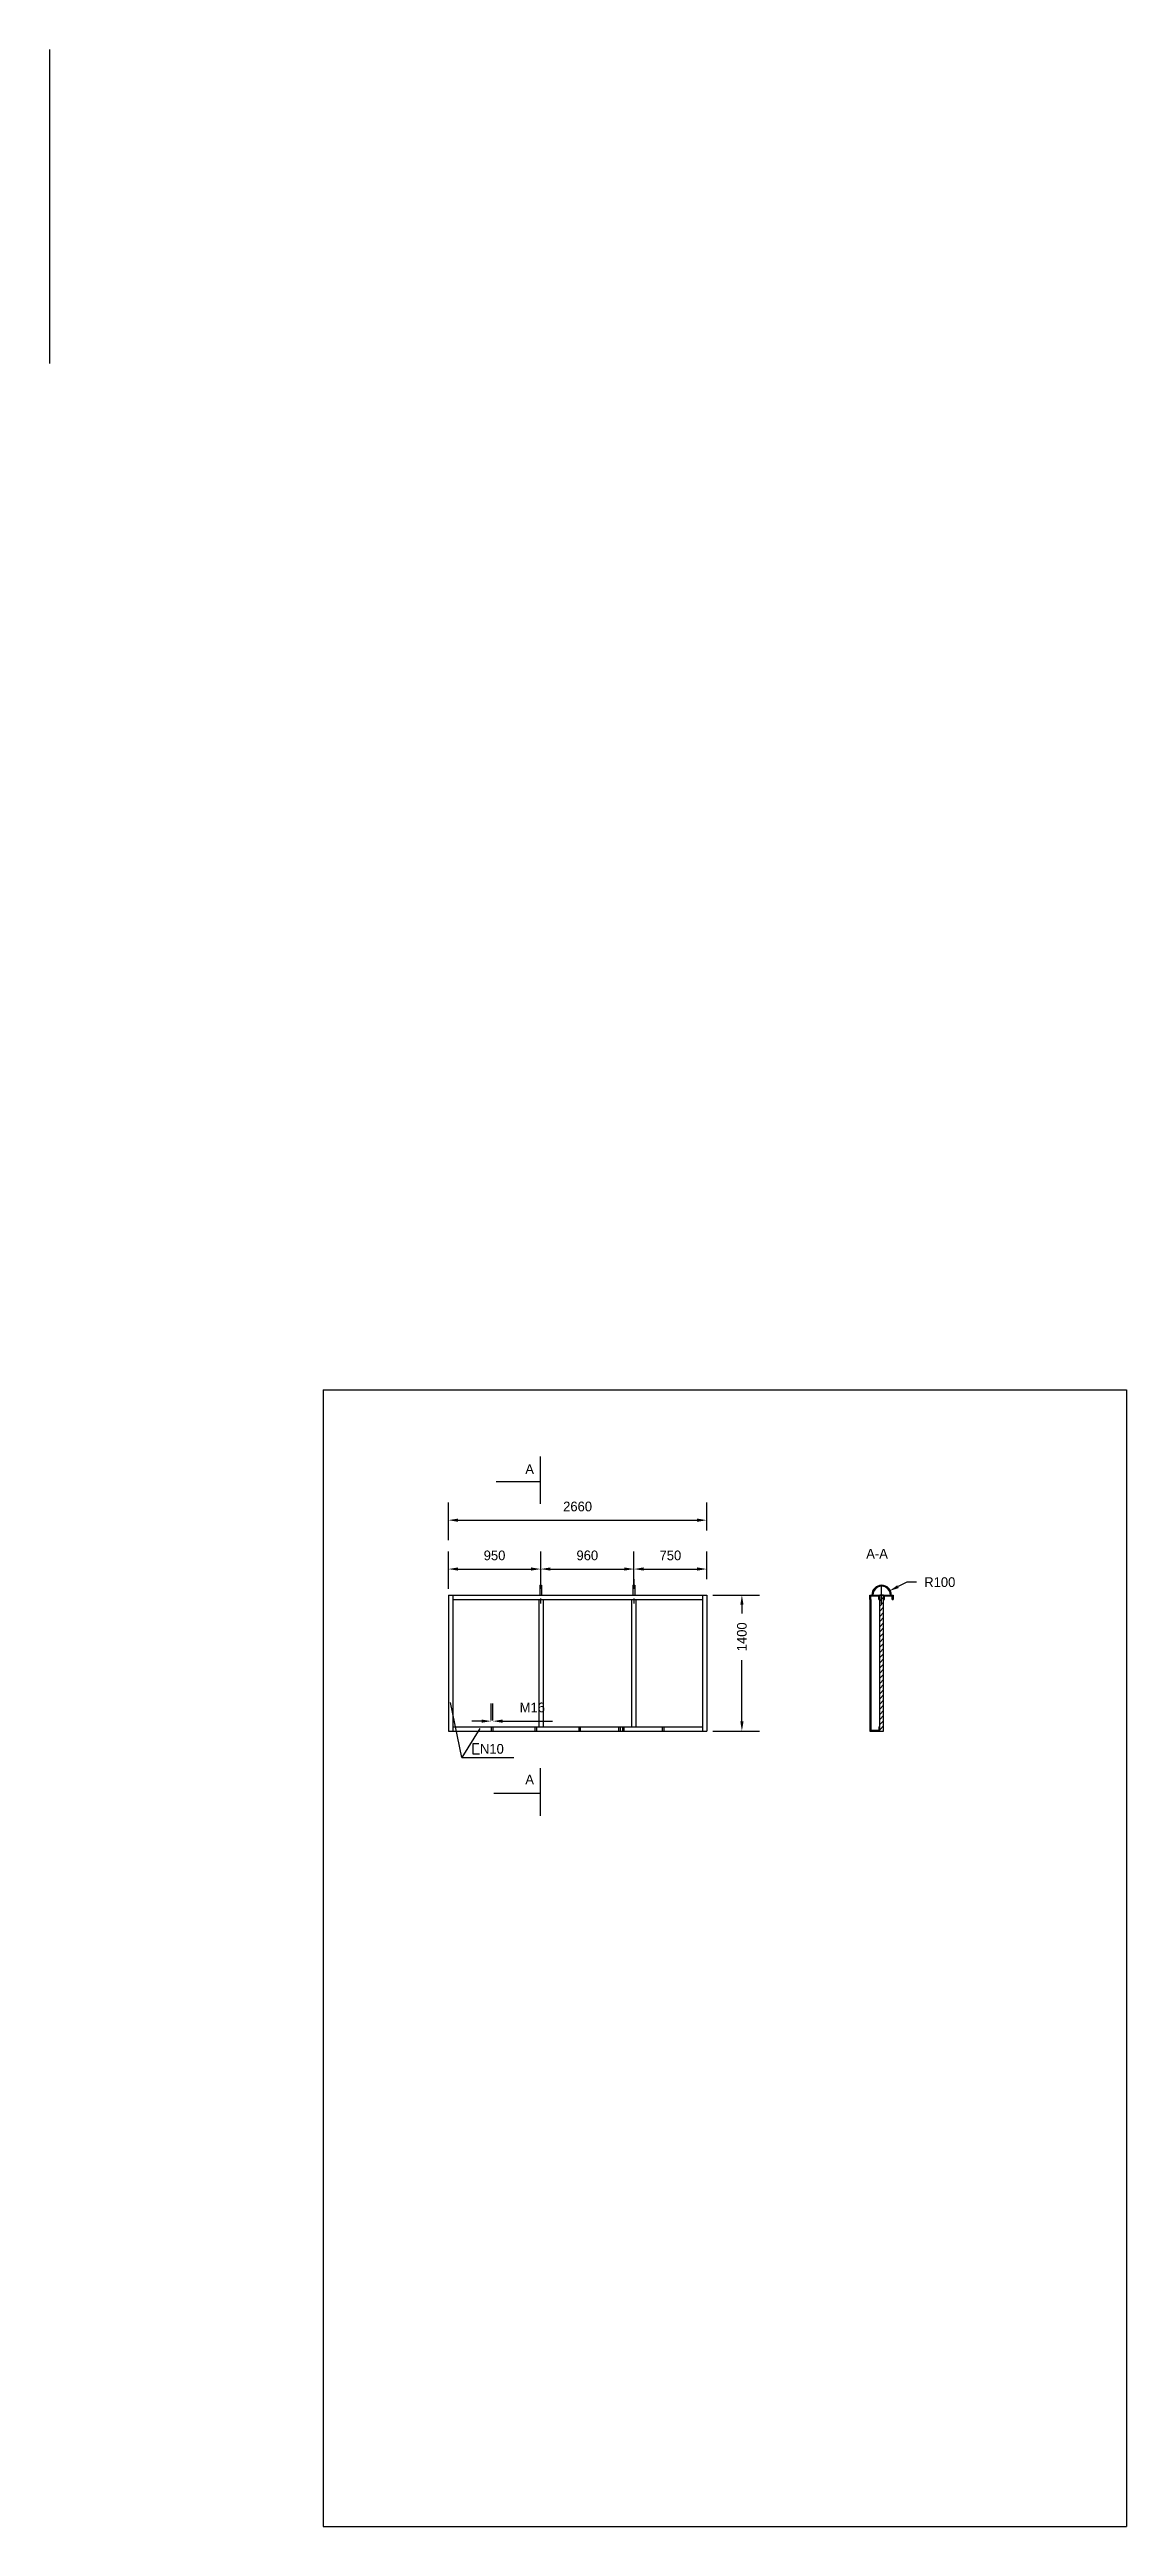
# Model space of a CAD drawing. Header units: inches. Extents: x 2.1 to 13.2, y -3.2 to 22.3.
import ezdxf

# ---------------------------------------------------------------- set-up
doc = ezdxf.new("R2010")
doc.units = ezdxf.units.IN
doc.header["$MEASUREMENT"] = 0
doc.linetypes.add('ACAD_ISO03W100', pattern=[30, 12, -18])
doc.dimstyles.get("Standard").update_dxf_attribs({"dimtxt": 0.18, "dimasz": 0.18, "dimexe": 0.18, "dimexo": 0.0625, "dimgap": 0.09, "dimtad": 0, "dimtih": 1, "dimtoh": 1, "dimdec": 4, "dimzin": 0, "dimdsep": 46, "dimtxsty": 'Standard', "dimcen": 0.09, "dimadec": 0, "dimazin": 0, "dimtfac": 1, "dimtdec": 4, "dimtofl": 0, "dimtmove": 0, "dimatfit": 3, "dimfxl": 0, "dimtolj": 1, "dimtzin": 0, "dimarcsym": 0})

# ---------------------------------------------------------------- blocks, each defined once
blk = doc.blocks.new('*D1')
at = {"color": 0, "lineweight": -2}
for p, q in [((6.203, 6.417), (6.203, 6.801)), ((7.153, 6.517), (7.153, 6.801)), ((6.303, 6.621), (7.053, 6.621))]:
    blk.add_line(p, q, dxfattribs=at)
at = {"color": 0}
for points in [[(6.303, 6.638), (6.303, 6.605), (6.203, 6.621)], [(7.053, 6.638), (7.053, 6.605), (7.153, 6.621)]]:
    blk.add_solid(points, dxfattribs=at)
at = {"layer": 'Defpoints', "color": 0}
for p in [(7.153, 6.621), (7.153, 6.454), (6.203, 6.354)]:
    blk.add_point(p, dxfattribs=at)
at = {"color": 0, "insert": (6.678, 6.761), "char_height": 0.1, "attachment_point": 5}
blk.add_mtext('\\A1;950', dxfattribs=at)
blk = doc.blocks.new('*D2')
at = {"color": 0, "lineweight": -2}
for p, q in [((7.153, 6.417), (7.153, 6.801)), ((8.113, 6.517), (8.113, 6.801)), ((7.253, 6.621), (8.013, 6.621))]:
    blk.add_line(p, q, dxfattribs=at)
at = {"color": 0}
for points in [[(7.253, 6.638), (7.253, 6.605), (7.153, 6.621)], [(8.013, 6.638), (8.013, 6.605), (8.113, 6.621)]]:
    blk.add_solid(points, dxfattribs=at)
at = {"layer": 'Defpoints', "color": 0}
for p in [(8.113, 6.621), (8.113, 6.454), (7.153, 6.354)]:
    blk.add_point(p, dxfattribs=at)
at = {"color": 0, "insert": (7.633, 6.761), "char_height": 0.1, "attachment_point": 5}
blk.add_mtext('\\A1;960', dxfattribs=at)
blk = doc.blocks.new('*D3')
at = {"color": 0, "lineweight": -2}
for p, q in [((8.113, 6.417), (8.113, 6.801)), ((8.863, 6.517), (8.863, 6.801)), ((8.213, 6.621), (8.763, 6.621))]:
    blk.add_line(p, q, dxfattribs=at)
at = {"color": 0}
for points in [[(8.213, 6.638), (8.213, 6.605), (8.113, 6.621)], [(8.763, 6.638), (8.763, 6.605), (8.863, 6.621)]]:
    blk.add_solid(points, dxfattribs=at)
at = {"layer": 'Defpoints', "color": 0}
for p in [(8.863, 6.621), (8.863, 6.454), (8.113, 6.354)]:
    blk.add_point(p, dxfattribs=at)
at = {"color": 0, "insert": (8.488, 6.761), "char_height": 0.1, "attachment_point": 5}
blk.add_mtext('\\A1;750', dxfattribs=at)
blk = doc.blocks.new('*D4')
at = {"color": 0, "lineweight": -2}
for p, q in [((6.203, 6.919), (6.203, 7.304)), ((8.863, 7.019), (8.863, 7.304)), ((6.303, 7.124), (8.763, 7.124))]:
    blk.add_line(p, q, dxfattribs=at)
at = {"color": 0}
for points in [[(6.303, 7.14), (6.303, 7.107), (6.203, 7.124)], [(8.763, 7.14), (8.763, 7.107), (8.863, 7.124)]]:
    blk.add_solid(points, dxfattribs=at)
at = {"layer": 'Defpoints', "color": 0}
for p in [(8.863, 7.124), (8.863, 6.956), (6.203, 6.856)]:
    blk.add_point(p, dxfattribs=at)
at = {"color": 0, "insert": (7.533, 7.264), "char_height": 0.1, "attachment_point": 5}
blk.add_mtext('\\A1;2660', dxfattribs=at)
blk = doc.blocks.new('*D5')
at = {"color": 0, "lineweight": -2}
for p, q in [((8.925, 6.354), (9.404, 6.354)), ((9.224, 6.254), (9.224, 6.164)), ((9.224, 5.054), (9.224, 5.684)), ((8.925, 4.954), (9.404, 4.954))]:
    blk.add_line(p, q, dxfattribs=at)
at = {"color": 0}
for points in [[(9.208, 6.254), (9.241, 6.254), (9.224, 6.354)], [(9.208, 5.054), (9.241, 5.054), (9.224, 4.954)]]:
    blk.add_solid(points, dxfattribs=at)
at = {"layer": 'Defpoints', "color": 0}
for p in [(8.863, 6.354), (8.863, 4.954), (9.224, 4.954)]:
    blk.add_point(p, dxfattribs=at)
at = {"color": 0, "insert": (9.224, 5.924), "char_height": 0.1, "attachment_point": 5, "rotation": 90}
blk.add_mtext('\\A1;1400', dxfattribs=at)
blk = doc.blocks.new('*D6')
at = {"color": 0, "lineweight": -2}
for p, q in [((10.662, 6.264), (10.662, 6.444)), ((10.921, 6.486), (10.831, 6.44)), ((11.021, 6.486), (10.921, 6.486)), ((10.572, 6.354), (10.752, 6.354))]:
    blk.add_line(p, q, dxfattribs=at)
at = {"color": 0}
blk.add_solid([(10.824, 6.455), (10.839, 6.426), (10.742, 6.395)], dxfattribs=at)
at = {"layer": 'Defpoints', "color": 0}
for p in [(10.742, 6.395), (10.662, 6.354)]:
    blk.add_point(p, dxfattribs=at)
at = {"color": 0, "insert": (11.261, 6.486), "char_height": 0.1, "attachment_point": 5}
blk.add_mtext('\\A1;R100', dxfattribs=at)
blk = doc.blocks.new('*D7')
at = {"color": 0, "lineweight": -2}
for p, q in [((6.644, 5.062), (6.644, 5.237)), ((6.66, 5.062), (6.66, 5.237)), ((6.544, 5.057), (6.444, 5.057)), ((6.76, 5.057), (7.274, 5.057))]:
    blk.add_line(p, q, dxfattribs=at)
at = {"color": 0}
for points in [[(6.544, 5.073), (6.544, 5.04), (6.644, 5.057)], [(6.76, 5.073), (6.76, 5.04), (6.66, 5.057)]]:
    blk.add_solid(points, dxfattribs=at)
at = {"layer": 'Defpoints', "color": 0}
for p in [(6.644, 4.999), (6.66, 5.057), (6.66, 4.999)]:
    blk.add_point(p, dxfattribs=at)
at = {"color": 0, "insert": (7.067, 5.197), "char_height": 0.1, "attachment_point": 5}
blk.add_mtext('\\A1;M16', dxfattribs=at)

msp = doc.modelspace()

# ---------------------------------------------------------------- hatches: boundary and pattern name
h = msp.add_hatch()
h.set_pattern_fill('ANSI31', color=256, scale=0.3, style=0)
h.paths.add_polyline_path([(10.68221, 6.3541), (10.64221, 6.3541), (10.64221, 4.9541), (10.68221, 4.9541)])

# ---------------------------------------------------------------- linework, layer by layer
for p, q in [((2.09709, 22.25003), (2.09709, 19.01944)), ((4.9129, 8.46366), (13.1829, 8.46366)), ((4.9129, 8.46366), (4.9129, -3.22634)), ((13.1829, 8.46366), (13.1829, -3.22634)), ((7.1525, 7.29095), (7.1525, 7.78043)), ((6.69564, 7.52079), (7.1525, 7.52079)), ((7.1425, 6.4541), (7.1425, 6.3541)), ((7.1425, 6.4541), (7.1625, 6.4541)), ((7.1625, 6.4541), (7.1625, 6.3541)), ((8.1025, 6.4541), (8.1225, 6.4541)), ((8.1025, 6.4541), (8.1025, 6.3541)), ((8.1225, 6.4541), (8.1225, 6.3541)), ((6.2025, 6.3541), (6.2025, 4.9541)), ((6.2025, 6.3541), (8.8625, 6.3541)), ((6.2475, 6.3541), (6.2475, 4.9541)), ((6.2475, 6.3091), (8.8175, 6.3091)), ((7.13382, 6.3091), (7.13382, 4.9991)), ((7.17882, 6.3091), (7.17882, 4.9991)), ((8.08764, 6.3091), (8.08764, 4.9991)), ((8.13264, 6.3091), (8.13264, 4.9991)), ((8.8175, 6.3541), (8.8175, 4.9541)), ((8.8625, 6.3541), (8.8625, 4.9541)), ((10.54221, 6.3541), (10.64221, 6.3541)), ((10.54221, 6.3091), (10.54221, 6.3541)), ((10.54221, 6.3091), (10.55221, 6.3091)), ((10.54221, 6.3091), (10.54221, 4.9991)), ((10.55212, 6.30778), (10.55212, 4.99778)), ((10.55221, 6.3091), (10.55221, 6.3441)), ((10.55221, 6.3441), (10.63221, 6.3441)), ((10.63221, 6.3091), (10.63221, 6.3441)), ((10.63221, 6.3091), (10.64221, 6.3091)), ((10.64221, 4.9541), (10.64221, 6.3541)), ((10.68221, 6.3541), (10.64221, 6.3541)), ((10.68221, 4.9541), (10.68221, 6.3541)), ((10.68221, 6.3541), (10.78221, 6.3541)), ((10.68221, 6.3091), (10.68221, 6.3541)), ((10.68221, 6.3091), (10.69221, 6.3091)), ((10.69221, 6.3441), (10.77221, 6.3441)), ((10.69221, 6.3091), (10.69221, 6.3441)), ((10.77221, 6.3091), (10.77221, 6.3441)), ((10.77221, 6.3091), (10.78221, 6.3091)), ((10.78221, 6.3541), (10.78221, 6.3091)), ((10.78221, 6.3091), (10.78221, 6.3091)), ((6.34127, 4.68282), (6.22301, 5.2483)), ((6.2025, 4.9541), (8.8625, 4.9541)), ((6.2475, 4.9991), (8.8175, 4.9991)), ((6.52758, 4.98106), (6.34127, 4.68282)), ((6.64437, 4.9991), (6.64437, 4.9541)), ((6.66037, 4.9991), (6.66037, 4.9541)), ((7.09437, 4.9991), (7.09437, 4.9541)), ((7.11037, 4.9991), (7.11037, 4.9541)), ((7.54437, 4.9991), (7.54437, 4.9541)), ((7.56037, 4.9991), (7.56037, 4.9541)), ((7.95437, 4.9991), (7.95437, 4.9541)), ((7.97037, 4.9991), (7.97037, 4.9541)), ((7.99437, 4.9991), (7.99437, 4.9541)), ((8.01037, 4.9991), (8.01037, 4.9541)), ((8.40437, 4.9991), (8.40437, 4.9541)), ((8.42037, 4.9991), (8.42037, 4.9541)), ((10.54221, 4.9991), (10.54221, 4.9541)), ((10.54221, 4.9991), (10.55221, 4.9991)), ((10.54221, 4.9541), (10.64221, 4.9541)), ((10.55221, 4.9991), (10.55221, 4.9641)), ((10.55221, 4.9641), (10.63221, 4.9641)), ((10.63221, 4.9991), (10.63221, 4.9641)), ((10.63221, 4.9991), (10.64221, 4.9991)), ((10.64221, 4.9541), (10.68221, 4.9541)), ((6.34127, 4.68282), (6.87534, 4.68282)), ((6.518, 4.82328), (6.4547, 4.82328)), ((6.4547, 4.82328), (6.4547, 4.72131)), ((6.4547, 4.72131), (6.52209, 4.72131)), ((7.1525, 4.08451), (7.1525, 4.57399)), ((6.66965, 4.31436), (7.1525, 4.31436)), ((4.9129, -3.22634), (13.1829, -3.22634))]:
    msp.add_line(p, q)
at = {"linetype": 'ACAD_ISO03W100', "ltscale": 0.003}
for p, q in [((7.1525, 6.51742), (7.1525, 6.26741)), ((8.1125, 6.51742), (8.1125, 6.26741))]:
    msp.add_line(p, q, dxfattribs=at)
for radius in [0.1, 0.09]:
    msp.add_arc((10.66221, 6.3541), radius, 0, 180)

# ---------------------------------------------------------------- texts
for s, p in [('A', (6.99459, 7.59868)), ('A-A', (10.50398, 6.72892)), ('  N10', (6.45392, 4.72177)), ('A', (6.99459, 4.40714))]:
    msp.add_text(s, height=0.1).set_placement(p)

# ---------------------------------------------------------------- dimensions: what is measured, and where the dimension line sits
for base, p1, p2, text, picture, middle in [((8.8625, 7.12367), (6.2025, 6.8563), (8.8625, 6.9563), '2660', '*D4', (7.5325, 7.26367)), ((7.1525, 6.62147), (6.2025, 6.3541), (7.1525, 6.4541), '950', '*D1', (6.6775, 6.76147)), ((8.1125, 6.62147), (7.1525, 6.3541), (8.1125, 6.4541), '960', '*D2', (7.6325, 6.76147)), ((8.8625, 6.62147), (8.1125, 6.3541), (8.8625, 6.4541), '750', '*D3', (8.4875, 6.76147)), ((6.66037, 5.05671), (6.64437, 4.9991), (6.66037, 4.9991), 'M16', '*D7', (7.06704, 5.19671))]:
    dim = msp.add_linear_dim(base=base, p1=p1, p2=p2, text=text, dimstyle='Standard', override={"dimtxt": 0.1, "dimasz": 0.1, "dimtad": 1})
    dim.commit()
    dim.dimension.update_dxf_attribs({"geometry": picture, "text_midpoint": middle})
dim = msp.add_radius_dim(center=(10.66221, 6.3541), mpoint=(10.74237, 6.39501), text='R100', dimstyle='Standard', override={"dimtxt": 0.1, "dimasz": 0.1})
dim.commit()
dim.dimension.update_dxf_attribs({"geometry": '*D6', "text_midpoint": (11.26051, 6.48593)})
dim = msp.add_linear_dim(base=(9.22449, 4.9541), p1=(8.8625, 6.3541), p2=(8.8625, 4.9541), angle=90, text='1400', dimstyle='Standard', override={"dimtxt": 0.1, "dimasz": 0.1, "dimtad": 0, "dimjust": 1, "dimtoh": 1})
dim.commit()
dim.dimension.update_dxf_attribs({"geometry": '*D5', "text_midpoint": (9.22449, 5.9241), "text_rotation": 90})

doc.saveas('drawing.dxf')
